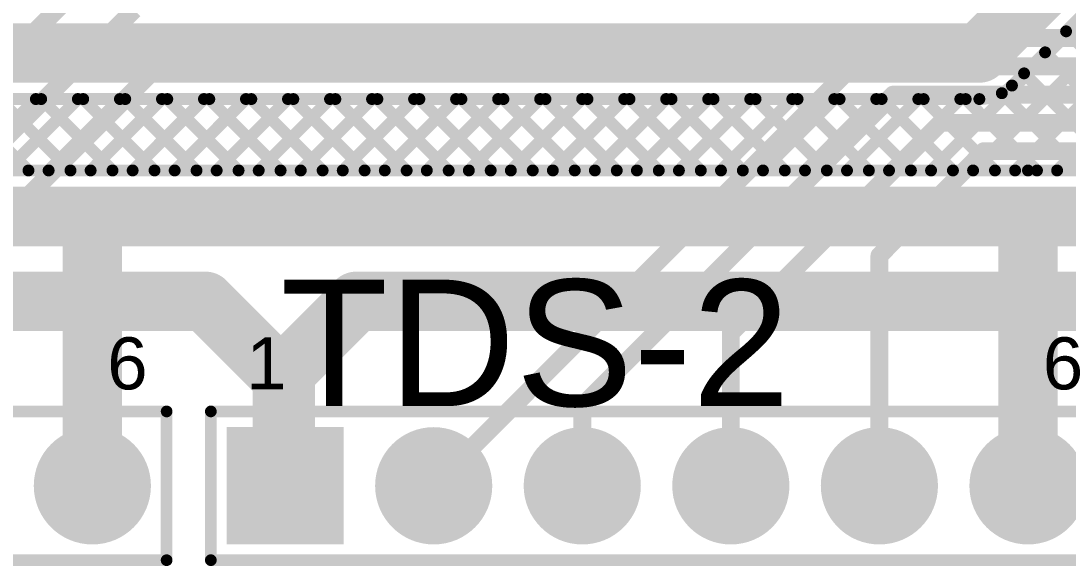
# Model space of a CAD drawing. Header units: millimetres. Extents: x 0 to 214, y 0 to 214.
# Drawn here: x 1.294 to 1.999, y -0.102 to 0.265 of the extents above; entities that cross this region are included whole.
import ezdxf

# ---------------------------------------------------------------- set-up
doc = ezdxf.new("R2010")
doc.units = ezdxf.units.MM
doc.header["$MEASUREMENT"] = 0
for name, color, linetype in [('BottomLayer', 5, 'Continuous'), ('BottomSolder', 6, 'Continuous'), ('MultiLayer', 9, 'Continuous'), ('PadHoleLayer', 156, 'Continuous'), ('TopLayer', 1, 'Continuous'), ('TopOverlay', 2, 'Continuous'), ('TopSolder', 216, 'Continuous'), ('ViaHoleLayer', 16, 'Continuous')]:
    doc.layers.add(name, color=color, linetype=linetype)
doc.styles.add('Arial', font='', dxfattribs={"height": 0.2})
doc.styles.get('Arial').set_extended_font_data('Arial')

# ---------------------------------------------------------------- blocks, each defined once
blk = doc.blocks.new('HDR1X6_254')
at = {"layer": 'BottomLayer'}
blk.add_hatch(color=5, dxfattribs=at).paths.add_polyline_path([(-0.03543, 0.03543), (0.03543, 0.03543), (0.03543, -0.03543), (-0.03543, -0.03543)])
h = blk.add_hatch(color=5, dxfattribs=at)
edge = h.paths.add_edge_path()
edge.add_arc((0.1, 0), 0.03543, 0, 360)
h = blk.add_hatch(color=5, dxfattribs=at)
edge = h.paths.add_edge_path()
edge.add_arc((0.2, 0), 0.03543, 0, 360)
h = blk.add_hatch(color=5, dxfattribs=at)
edge = h.paths.add_edge_path()
edge.add_arc((0.3, 0), 0.03543, 0, 360)
h = blk.add_hatch(color=5, dxfattribs=at)
edge = h.paths.add_edge_path()
edge.add_arc((0.4, 0), 0.03543, 0, 360)
h = blk.add_hatch(color=5, dxfattribs=at)
edge = h.paths.add_edge_path()
edge.add_arc((0.5, 0), 0.03543, 0, 360)
at = {"layer": 'BottomSolder'}
blk.add_hatch(color=6, dxfattribs=at).paths.add_polyline_path([(-0.03943, 0.03943), (0.03943, 0.03943), (0.03943, -0.03943), (-0.03943, -0.03943)])
h = blk.add_hatch(color=6, dxfattribs=at)
edge = h.paths.add_edge_path()
edge.add_arc((0.1, 0), 0.03943, 0, 360)
h = blk.add_hatch(color=6, dxfattribs=at)
edge = h.paths.add_edge_path()
edge.add_arc((0.2, 0), 0.03943, 0, 360)
h = blk.add_hatch(color=6, dxfattribs=at)
edge = h.paths.add_edge_path()
edge.add_arc((0.3, 0), 0.03943, 0, 360)
h = blk.add_hatch(color=6, dxfattribs=at)
edge = h.paths.add_edge_path()
edge.add_arc((0.4, 0), 0.03943, 0, 360)
h = blk.add_hatch(color=6, dxfattribs=at)
edge = h.paths.add_edge_path()
edge.add_arc((0.5, 0), 0.03943, 0, 360)
at = {"layer": 'MultiLayer'}
blk.add_hatch(color=9, dxfattribs=at).paths.add_polyline_path([(-0.03543, 0.03543), (0.03543, 0.03543), (0.03543, -0.03543), (-0.03543, -0.03543)])
h = blk.add_hatch(color=9, dxfattribs=at)
edge = h.paths.add_edge_path()
edge.add_arc((0.1, 0), 0.03543, 0, 360)
h = blk.add_hatch(color=9, dxfattribs=at)
edge = h.paths.add_edge_path()
edge.add_arc((0.2, 0), 0.03543, 0, 360)
h = blk.add_hatch(color=9, dxfattribs=at)
edge = h.paths.add_edge_path()
edge.add_arc((0.3, 0), 0.03543, 0, 360)
h = blk.add_hatch(color=9, dxfattribs=at)
edge = h.paths.add_edge_path()
edge.add_arc((0.4, 0), 0.03543, 0, 360)
h = blk.add_hatch(color=9, dxfattribs=at)
edge = h.paths.add_edge_path()
edge.add_arc((0.5, 0), 0.03543, 0, 360)
at = {"layer": 'PadHoleLayer'}
h = blk.add_hatch(color=156, dxfattribs=at)
edge = h.paths.add_edge_path()
edge.add_arc((0, 0), 0.01772, 0, 360)
h = blk.add_hatch(color=156, dxfattribs=at)
edge = h.paths.add_edge_path()
edge.add_arc((0.1, 0), 0.01772, 0, 360)
h = blk.add_hatch(color=156, dxfattribs=at)
edge = h.paths.add_edge_path()
edge.add_arc((0.2, 0), 0.01772, 0, 360)
h = blk.add_hatch(color=156, dxfattribs=at)
edge = h.paths.add_edge_path()
edge.add_arc((0.3, 0), 0.01772, 0, 360)
h = blk.add_hatch(color=156, dxfattribs=at)
edge = h.paths.add_edge_path()
edge.add_arc((0.4, 0), 0.01772, 0, 360)
h = blk.add_hatch(color=156, dxfattribs=at)
edge = h.paths.add_edge_path()
edge.add_arc((0.5, 0), 0.01772, 0, 360)
at = {"layer": 'TopLayer'}
blk.add_hatch(color=1, dxfattribs=at).paths.add_polyline_path([(-0.03543, 0.03543), (0.03543, 0.03543), (0.03543, -0.03543), (-0.03543, -0.03543)])
h = blk.add_hatch(color=1, dxfattribs=at)
edge = h.paths.add_edge_path()
edge.add_arc((0.1, 0), 0.03543, 0, 360)
h = blk.add_hatch(color=1, dxfattribs=at)
edge = h.paths.add_edge_path()
edge.add_arc((0.2, 0), 0.03543, 0, 360)
h = blk.add_hatch(color=1, dxfattribs=at)
edge = h.paths.add_edge_path()
edge.add_arc((0.3, 0), 0.03543, 0, 360)
h = blk.add_hatch(color=1, dxfattribs=at)
edge = h.paths.add_edge_path()
edge.add_arc((0.4, 0), 0.03543, 0, 360)
h = blk.add_hatch(color=1, dxfattribs=at)
edge = h.paths.add_edge_path()
edge.add_arc((0.5, 0), 0.03543, 0, 360)
at = {"layer": 'TopSolder'}
blk.add_hatch(color=216, dxfattribs=at).paths.add_polyline_path([(-0.03943, 0.03943), (0.03943, 0.03943), (0.03943, -0.03943), (-0.03943, -0.03943)])
h = blk.add_hatch(color=216, dxfattribs=at)
edge = h.paths.add_edge_path()
edge.add_arc((0.1, 0), 0.03943, 0, 360)
h = blk.add_hatch(color=216, dxfattribs=at)
edge = h.paths.add_edge_path()
edge.add_arc((0.2, 0), 0.03943, 0, 360)
h = blk.add_hatch(color=216, dxfattribs=at)
edge = h.paths.add_edge_path()
edge.add_arc((0.3, 0), 0.03943, 0, 360)
h = blk.add_hatch(color=216, dxfattribs=at)
edge = h.paths.add_edge_path()
edge.add_arc((0.4, 0), 0.03943, 0, 360)
h = blk.add_hatch(color=216, dxfattribs=at)
edge = h.paths.add_edge_path()
edge.add_arc((0.5, 0), 0.03943, 0, 360)
at = {"layer": 'TopOverlay', "const_width": 0.00787}
for points in [[(-0.05, 0.05), (0.55, 0.05)], [(-0.05, -0.05), (-0.05, 0.05)], [(0.55, -0.05), (0.55, 0.05)], [(-0.05, -0.05), (0.55, -0.05)]]:
    blk.add_lwpolyline(points, dxfattribs=at)
at = {"layer": 'TopOverlay', "const_width": 0.00394}
for points in [[(-0.05197, 0.05, 1), (-0.04803, 0.05, 1)], [(-0.05197, 0.05, 1), (-0.04803, 0.05, 1)], [(0.54803, 0.05, 1), (0.55197, 0.05, 1)], [(0.54803, 0.05, 1), (0.55197, 0.05, 1)], [(-0.05197, -0.05, 1), (-0.04803, -0.05, 1)], [(-0.05197, -0.05, 1), (-0.04803, -0.05, 1)], [(0.54803, -0.05, 1), (0.55197, -0.05, 1)], [(0.54803, -0.05, 1), (0.55197, -0.05, 1)]]:
    blk.add_lwpolyline(points, format="xyb", close=True, dxfattribs=at)
blk = doc.blocks.new('HDR1X6_255')
at = {"layer": 'BottomLayer'}
blk.add_hatch(color=5, dxfattribs=at).paths.add_polyline_path([(-0.03543, 0.03543), (0.03543, 0.03543), (0.03543, -0.03543), (-0.03543, -0.03543)])
h = blk.add_hatch(color=5, dxfattribs=at)
edge = h.paths.add_edge_path()
edge.add_arc((0.1, 0), 0.03543, 0, 360)
h = blk.add_hatch(color=5, dxfattribs=at)
edge = h.paths.add_edge_path()
edge.add_arc((0.2, 0), 0.03543, 0, 360)
h = blk.add_hatch(color=5, dxfattribs=at)
edge = h.paths.add_edge_path()
edge.add_arc((0.3, 0), 0.03543, 0, 360)
h = blk.add_hatch(color=5, dxfattribs=at)
edge = h.paths.add_edge_path()
edge.add_arc((0.4, 0), 0.03543, 0, 360)
h = blk.add_hatch(color=5, dxfattribs=at)
edge = h.paths.add_edge_path()
edge.add_arc((0.5, 0), 0.03543, 0, 360)
at = {"layer": 'BottomSolder'}
blk.add_hatch(color=6, dxfattribs=at).paths.add_polyline_path([(-0.03943, 0.03943), (0.03943, 0.03943), (0.03943, -0.03943), (-0.03943, -0.03943)])
h = blk.add_hatch(color=6, dxfattribs=at)
edge = h.paths.add_edge_path()
edge.add_arc((0.1, 0), 0.03943, 0, 360)
h = blk.add_hatch(color=6, dxfattribs=at)
edge = h.paths.add_edge_path()
edge.add_arc((0.2, 0), 0.03943, 0, 360)
h = blk.add_hatch(color=6, dxfattribs=at)
edge = h.paths.add_edge_path()
edge.add_arc((0.3, 0), 0.03943, 0, 360)
h = blk.add_hatch(color=6, dxfattribs=at)
edge = h.paths.add_edge_path()
edge.add_arc((0.4, 0), 0.03943, 0, 360)
h = blk.add_hatch(color=6, dxfattribs=at)
edge = h.paths.add_edge_path()
edge.add_arc((0.5, 0), 0.03943, 0, 360)
at = {"layer": 'MultiLayer'}
blk.add_hatch(color=9, dxfattribs=at).paths.add_polyline_path([(-0.03543, 0.03543), (0.03543, 0.03543), (0.03543, -0.03543), (-0.03543, -0.03543)])
h = blk.add_hatch(color=9, dxfattribs=at)
edge = h.paths.add_edge_path()
edge.add_arc((0.1, 0), 0.03543, 0, 360)
h = blk.add_hatch(color=9, dxfattribs=at)
edge = h.paths.add_edge_path()
edge.add_arc((0.2, 0), 0.03543, 0, 360)
h = blk.add_hatch(color=9, dxfattribs=at)
edge = h.paths.add_edge_path()
edge.add_arc((0.3, 0), 0.03543, 0, 360)
h = blk.add_hatch(color=9, dxfattribs=at)
edge = h.paths.add_edge_path()
edge.add_arc((0.4, 0), 0.03543, 0, 360)
h = blk.add_hatch(color=9, dxfattribs=at)
edge = h.paths.add_edge_path()
edge.add_arc((0.5, 0), 0.03543, 0, 360)
at = {"layer": 'PadHoleLayer'}
h = blk.add_hatch(color=156, dxfattribs=at)
edge = h.paths.add_edge_path()
edge.add_arc((0, 0), 0.01772, 0, 360)
h = blk.add_hatch(color=156, dxfattribs=at)
edge = h.paths.add_edge_path()
edge.add_arc((0.1, 0), 0.01772, 0, 360)
h = blk.add_hatch(color=156, dxfattribs=at)
edge = h.paths.add_edge_path()
edge.add_arc((0.2, 0), 0.01772, 0, 360)
h = blk.add_hatch(color=156, dxfattribs=at)
edge = h.paths.add_edge_path()
edge.add_arc((0.3, 0), 0.01772, 0, 360)
h = blk.add_hatch(color=156, dxfattribs=at)
edge = h.paths.add_edge_path()
edge.add_arc((0.4, 0), 0.01772, 0, 360)
h = blk.add_hatch(color=156, dxfattribs=at)
edge = h.paths.add_edge_path()
edge.add_arc((0.5, 0), 0.01772, 0, 360)
at = {"layer": 'TopLayer'}
blk.add_hatch(color=1, dxfattribs=at).paths.add_polyline_path([(-0.03543, 0.03543), (0.03543, 0.03543), (0.03543, -0.03543), (-0.03543, -0.03543)])
h = blk.add_hatch(color=1, dxfattribs=at)
edge = h.paths.add_edge_path()
edge.add_arc((0.1, 0), 0.03543, 0, 360)
h = blk.add_hatch(color=1, dxfattribs=at)
edge = h.paths.add_edge_path()
edge.add_arc((0.2, 0), 0.03543, 0, 360)
h = blk.add_hatch(color=1, dxfattribs=at)
edge = h.paths.add_edge_path()
edge.add_arc((0.3, 0), 0.03543, 0, 360)
h = blk.add_hatch(color=1, dxfattribs=at)
edge = h.paths.add_edge_path()
edge.add_arc((0.4, 0), 0.03543, 0, 360)
h = blk.add_hatch(color=1, dxfattribs=at)
edge = h.paths.add_edge_path()
edge.add_arc((0.5, 0), 0.03543, 0, 360)
at = {"layer": 'TopSolder'}
blk.add_hatch(color=216, dxfattribs=at).paths.add_polyline_path([(-0.03943, 0.03943), (0.03943, 0.03943), (0.03943, -0.03943), (-0.03943, -0.03943)])
h = blk.add_hatch(color=216, dxfattribs=at)
edge = h.paths.add_edge_path()
edge.add_arc((0.1, 0), 0.03943, 0, 360)
h = blk.add_hatch(color=216, dxfattribs=at)
edge = h.paths.add_edge_path()
edge.add_arc((0.2, 0), 0.03943, 0, 360)
h = blk.add_hatch(color=216, dxfattribs=at)
edge = h.paths.add_edge_path()
edge.add_arc((0.3, 0), 0.03943, 0, 360)
h = blk.add_hatch(color=216, dxfattribs=at)
edge = h.paths.add_edge_path()
edge.add_arc((0.4, 0), 0.03943, 0, 360)
h = blk.add_hatch(color=216, dxfattribs=at)
edge = h.paths.add_edge_path()
edge.add_arc((0.5, 0), 0.03943, 0, 360)
at = {"layer": 'TopOverlay', "const_width": 0.00787}
for points in [[(-0.05, 0.05), (0.55, 0.05)], [(-0.05, -0.05), (-0.05, 0.05)], [(0.55, -0.05), (0.55, 0.05)], [(-0.05, -0.05), (0.55, -0.05)]]:
    blk.add_lwpolyline(points, dxfattribs=at)
at = {"layer": 'TopOverlay', "const_width": 0.00394}
for points in [[(-0.05197, 0.05, 1), (-0.04803, 0.05, 1)], [(-0.05197, 0.05, 1), (-0.04803, 0.05, 1)], [(0.54803, 0.05, 1), (0.55197, 0.05, 1)], [(0.54803, 0.05, 1), (0.55197, 0.05, 1)], [(-0.05197, -0.05, 1), (-0.04803, -0.05, 1)], [(-0.05197, -0.05, 1), (-0.04803, -0.05, 1)], [(0.54803, -0.05, 1), (0.55197, -0.05, 1)], [(0.54803, -0.05, 1), (0.55197, -0.05, 1)]]:
    blk.add_lwpolyline(points, format="xyb", close=True, dxfattribs=at)

msp = doc.modelspace()

# ---------------------------------------------------------------- hatches: boundary and pattern name
at = {"layer": 'BottomLayer'}
h = msp.add_hatch(color=5, dxfattribs=at)
edge = h.paths.add_edge_path()
edge.add_arc((1.34214, 0.13317), 0.01181, 0, 360)
h = msp.add_hatch(color=5, dxfattribs=at)
edge = h.paths.add_edge_path()
edge.add_arc((1.97189, 0.13317), 0.01181, 0, 360)
at = {"layer": 'BottomSolder'}
h = msp.add_hatch(color=6, dxfattribs=at)
edge = h.paths.add_edge_path()
edge.add_arc((1.34214, 0.13317), 0.00991, 0, 360)
h = msp.add_hatch(color=6, dxfattribs=at)
edge = h.paths.add_edge_path()
edge.add_arc((1.97189, 0.13317), 0.00991, 0, 360)
at = {"layer": 'TopLayer'}
h = msp.add_hatch(color=1, dxfattribs=at)
edge = h.paths.add_edge_path()
edge.add_arc((1.34214, 0.13317), 0.01181, 0, 360)
h = msp.add_hatch(color=1, dxfattribs=at)
edge = h.paths.add_edge_path()
edge.add_arc((1.97189, 0.13317), 0.01181, 0, 360)
at = {"layer": 'TopSolder'}
h = msp.add_hatch(color=216, dxfattribs=at)
edge = h.paths.add_edge_path()
edge.add_arc((1.34214, 0.13317), 0.00991, 0, 360)
h = msp.add_hatch(color=216, dxfattribs=at)
edge = h.paths.add_edge_path()
edge.add_arc((1.97189, 0.13317), 0.00991, 0, 360)
at = {"layer": 'ViaHoleLayer'}
h = msp.add_hatch(color=16, dxfattribs=at)
edge = h.paths.add_edge_path()
edge.add_arc((1.34214, 0.13317), 0.00591, 0, 360)
h = msp.add_hatch(color=16, dxfattribs=at)
edge = h.paths.add_edge_path()
edge.add_arc((1.97189, 0.13317), 0.00591, 0, 360)

# ---------------------------------------------------------------- linework, layer by layer
at = {"layer": 'BottomLayer'}
for points, const_width in [([(1.04454, -0.00142), (1.33714, 0.29117)], 0.012), ([(1.14214, 0.04417), (1.37014, 0.27217)], 0.012), ([(1.24214, 0.09017), (1.40514, 0.25317)], 0.012), ([(1.40514, 0.25317), (2.43901, 0.25317)], 0.012), ([(1.57189, -0.04783), (1.85389, 0.23417)], 0.012), ([(1.85389, 0.23417), (2.44688, 0.23417)], 0.012), ([(1.67189, 0.00589), (1.88117, 0.21517)], 0.012), ([(1.88117, 0.21517), (2.45475, 0.21517)], 0.012), ([(1.77189, 0.05489), (1.91317, 0.19617)], 0.012), ([(1.91317, 0.19617), (2.46262, 0.19617)], 0.012), ([(1.87189, 0.10689), (1.94217, 0.17717)], 0.012), ([(1.94217, 0.17717), (2.47049, 0.17717)], 0.012), ([(1.34214, -0.04783), (1.34214, 0.13317)], 0.04), ([(1.97189, -0.04783), (1.97189, 0.13317)], 0.04), ([(1.87189, -0.04783), (1.87189, 0.10689)], 0.012), ([(1.77189, -0.04783), (1.77189, 0.05489)], 0.012), ([(1.67189, -0.04783), (1.67189, 0.00589)], 0.012)]:
    msp.add_lwpolyline(points, dxfattribs=dict(at, const_width=const_width))
for points, const_width in [([(1.40214, 0.25317, 1), (1.40814, 0.25317, 1)], 0.006), ([(1.40214, 0.25317, 1), (1.40814, 0.25317, 1)], 0.006), ([(1.85089, 0.23417, 1), (1.85689, 0.23417, 1)], 0.006), ([(1.85089, 0.23417, 1), (1.85689, 0.23417, 1)], 0.006), ([(1.87817, 0.21517, 1), (1.88417, 0.21517, 1)], 0.006), ([(1.87817, 0.21517, 1), (1.88417, 0.21517, 1)], 0.006), ([(1.91017, 0.19617, 1), (1.91617, 0.19617, 1)], 0.006), ([(1.91017, 0.19617, 1), (1.91617, 0.19617, 1)], 0.006), ([(1.93917, 0.17717, 1), (1.94517, 0.17717, 1)], 0.006), ([(1.93917, 0.17717, 1), (1.94517, 0.17717, 1)], 0.006), ([(1.33214, 0.13317, 1), (1.35214, 0.13317, 1)], 0.02), ([(1.96189, 0.13317, 1), (1.98189, 0.13317, 1)], 0.02), ([(1.86889, 0.10689, 1), (1.87489, 0.10689, 1)], 0.006), ([(1.86889, 0.10689, 1), (1.87489, 0.10689, 1)], 0.006), ([(1.76889, 0.05489, 1), (1.77489, 0.05489, 1)], 0.006), ([(1.76889, 0.05489, 1), (1.77489, 0.05489, 1)], 0.006), ([(1.66889, 0.00589, 1), (1.67489, 0.00589, 1)], 0.006), ([(1.66889, 0.00589, 1), (1.67489, 0.00589, 1)], 0.006), ([(1.33214, -0.04783, 1), (1.35214, -0.04783, 1)], 0.02), ([(1.96189, -0.04783, 1), (1.98189, -0.04783, 1)], 0.02), ([(1.56889, -0.04783, 1), (1.57489, -0.04783, 1)], 0.006), ([(1.66889, -0.04783, 1), (1.67489, -0.04783, 1)], 0.006), ([(1.76889, -0.04783, 1), (1.77489, -0.04783, 1)], 0.006), ([(1.86889, -0.04783, 1), (1.87489, -0.04783, 1)], 0.006)]:
    msp.add_lwpolyline(points, format="xyb", close=True, dxfattribs=dict(at, const_width=const_width))
at = {"layer": 'TopLayer'}
for points, const_width in [([(1.93917, 0.24317), (2.02138, 0.32538)], 0.04), ([(1.90666, 0.16417), (2.03738, 0.29489)], 0.008), ([(1.96111, 0.22127), (2.03738, 0.29754)], 0.008), ([(1.93494, 0.16417), (2.03738, 0.26661)], 0.008), ([(1.21514, 0.24317), (1.93917, 0.24317)], 0.04), ([(1.99755, 0.25771), (2.03738, 0.21789)], 0.008), ([(1.98341, 0.24357), (2.03738, 0.18961)], 0.008), ([(1.96323, 0.16417), (2.03738, 0.23832)], 0.008), ([(1.96927, 0.22943), (2.03453, 0.16417)], 0.008), ([(1.9543, 0.21611), (2.00624, 0.16417)], 0.008), ([(1.24564, 0.21217), (1.93917, 0.21217)], 0.008), ([(1.25114, 0.21217), (1.29914, 0.16417)], 0.008), ([(1.25612, 0.16417), (1.30412, 0.21217)], 0.008), ([(1.27942, 0.21217), (1.32742, 0.16417)], 0.008), ([(1.2844, 0.16417), (1.3324, 0.21217)], 0.008), ([(1.3077, 0.21217), (1.3557, 0.16417)], 0.008), ([(1.31269, 0.16417), (1.36069, 0.21217)], 0.008), ([(1.33599, 0.21217), (1.38399, 0.16417)], 0.008), ([(1.34097, 0.16417), (1.38897, 0.21217)], 0.008), ([(1.36427, 0.21217), (1.41227, 0.16417)], 0.008), ([(1.36926, 0.16417), (1.41725, 0.21217)], 0.008), ([(1.39256, 0.21217), (1.44056, 0.16417)], 0.008), ([(1.39754, 0.16417), (1.44554, 0.21217)], 0.008), ([(1.42084, 0.21217), (1.46884, 0.16417)], 0.008), ([(1.42582, 0.16417), (1.47382, 0.21217)], 0.008), ([(1.44913, 0.21217), (1.49713, 0.16417)], 0.008), ([(1.45411, 0.16417), (1.50211, 0.21217)], 0.008), ([(1.47741, 0.21217), (1.52541, 0.16417)], 0.008), ([(1.48239, 0.16417), (1.53039, 0.21217)], 0.008), ([(1.50569, 0.21217), (1.55369, 0.16417)], 0.008), ([(1.51068, 0.16417), (1.55868, 0.21217)], 0.008), ([(1.53398, 0.21217), (1.58198, 0.16417)], 0.008), ([(1.53896, 0.16417), (1.58696, 0.21217)], 0.008), ([(1.56226, 0.21217), (1.61026, 0.16417)], 0.008), ([(1.56725, 0.16417), (1.61525, 0.21217)], 0.008), ([(1.59055, 0.21217), (1.63855, 0.16417)], 0.008), ([(1.59553, 0.16417), (1.64353, 0.21217)], 0.008), ([(1.61883, 0.21217), (1.66683, 0.16417)], 0.008), ([(1.62381, 0.16417), (1.67181, 0.21217)], 0.008), ([(1.64712, 0.21217), (1.69512, 0.16417)], 0.008), ([(1.6521, 0.16417), (1.7001, 0.21217)], 0.008), ([(1.6754, 0.21217), (1.7234, 0.16417)], 0.008), ([(1.68038, 0.16417), (1.72838, 0.21217)], 0.008), ([(1.70368, 0.21217), (1.75168, 0.16417)], 0.008), ([(1.70867, 0.16417), (1.75667, 0.21217)], 0.008), ([(1.73197, 0.21217), (1.77997, 0.16417)], 0.008), ([(1.73695, 0.16417), (1.78495, 0.21217)], 0.008), ([(1.76025, 0.21217), (1.80825, 0.16417)], 0.008), ([(1.76524, 0.16417), (1.81324, 0.21217)], 0.008), ([(1.78854, 0.21217), (1.83654, 0.16417)], 0.008), ([(1.79352, 0.16417), (1.84152, 0.21217)], 0.008), ([(1.81682, 0.21217), (1.86482, 0.16417)], 0.008), ([(1.8218, 0.16417), (1.8698, 0.21217)], 0.008), ([(1.84511, 0.21217), (1.89311, 0.16417)], 0.008), ([(1.85009, 0.16417), (1.89809, 0.21217)], 0.008), ([(1.87339, 0.21217), (1.92139, 0.16417)], 0.008), ([(1.87837, 0.16417), (1.92637, 0.21217)], 0.008), ([(1.90167, 0.21217), (1.94967, 0.16417)], 0.008), ([(1.92996, 0.21217), (1.97796, 0.16417)], 0.008), ([(1.99151, 0.16417), (2.03738, 0.21004)], 0.008), ([(1.05701, 0.16417), (1.97189, 0.16417)], 0.008), ([(1.97189, 0.16417), (2.03738, 0.16417)], 0.008), ([(1.00217, 0.13317), (1.97189, 0.13317)], 0.04), ([(1.97189, 0.13317), (3.23139, 0.13317)], 0.04), ([(0.89014, 0.07617), (1.41814, 0.07617)], 0.04), ([(1.41814, 0.07617), (1.47014, 0.02417)], 0.04), ([(1.47189, 0.02817), (1.51989, 0.07617)], 0.04), ([(1.51989, 0.07617), (2.04789, 0.07617)], 0.04), ([(1.47014, -0.04608), (1.47014, 0.02417)], 0.04), ([(1.47189, -0.04783), (1.47189, 0.02817)], 0.04), ([(1.47014, -0.04608), (1.47189, -0.04783)], 0.04)]:
    msp.add_lwpolyline(points, dxfattribs=dict(at, const_width=const_width))
for points, const_width in [([(1.92917, 0.24317, 1), (1.94917, 0.24317, 1)], 0.02), ([(1.92917, 0.24317, 1), (1.94917, 0.24317, 1)], 0.02), ([(1.99555, 0.25771, 1), (1.99955, 0.25771, 1)], 0.004), ([(1.98141, 0.24357, 1), (1.98541, 0.24357, 1)], 0.004), ([(1.96727, 0.22943, 1), (1.97127, 0.22943, 1)], 0.004), ([(1.9523, 0.21611, 1), (1.9563, 0.21611, 1)], 0.004), ([(1.95909, 0.22125, 1), (1.96309, 0.22125, 1)], 0.004), ([(1.95911, 0.22127, 1), (1.96311, 0.22127, 1)], 0.004), ([(1.95911, 0.22127, 1), (1.96311, 0.22127, 1)], 0.004), ([(1.30212, 0.21217, 1), (1.30612, 0.21217, 1)], 0.004), ([(1.3057, 0.21217, 1), (1.3097, 0.21217, 1)], 0.004), ([(1.3304, 0.21217, 1), (1.3344, 0.21217, 1)], 0.004), ([(1.33399, 0.21217, 1), (1.33799, 0.21217, 1)], 0.004), ([(1.35869, 0.21217, 1), (1.36269, 0.21217, 1)], 0.004), ([(1.36227, 0.21217, 1), (1.36627, 0.21217, 1)], 0.004), ([(1.38697, 0.21217, 1), (1.39097, 0.21217, 1)], 0.004), ([(1.39056, 0.21217, 1), (1.39456, 0.21217, 1)], 0.004), ([(1.41525, 0.21217, 1), (1.41925, 0.21217, 1)], 0.004), ([(1.41884, 0.21217, 1), (1.42284, 0.21217, 1)], 0.004), ([(1.44354, 0.21217, 1), (1.44754, 0.21217, 1)], 0.004), ([(1.44713, 0.21217, 1), (1.45113, 0.21217, 1)], 0.004), ([(1.47182, 0.21217, 1), (1.47582, 0.21217, 1)], 0.004), ([(1.47541, 0.21217, 1), (1.47941, 0.21217, 1)], 0.004), ([(1.50011, 0.21217, 1), (1.50411, 0.21217, 1)], 0.004), ([(1.50369, 0.21217, 1), (1.50769, 0.21217, 1)], 0.004), ([(1.52839, 0.21217, 1), (1.53239, 0.21217, 1)], 0.004), ([(1.53198, 0.21217, 1), (1.53598, 0.21217, 1)], 0.004), ([(1.55668, 0.21217, 1), (1.56068, 0.21217, 1)], 0.004), ([(1.56026, 0.21217, 1), (1.56426, 0.21217, 1)], 0.004), ([(1.58496, 0.21217, 1), (1.58896, 0.21217, 1)], 0.004), ([(1.58855, 0.21217, 1), (1.59255, 0.21217, 1)], 0.004), ([(1.61325, 0.21217, 1), (1.61725, 0.21217, 1)], 0.004), ([(1.61683, 0.21217, 1), (1.62083, 0.21217, 1)], 0.004), ([(1.64153, 0.21217, 1), (1.64553, 0.21217, 1)], 0.004), ([(1.64512, 0.21217, 1), (1.64912, 0.21217, 1)], 0.004), ([(1.66981, 0.21217, 1), (1.67381, 0.21217, 1)], 0.004), ([(1.6734, 0.21217, 1), (1.6774, 0.21217, 1)], 0.004), ([(1.6981, 0.21217, 1), (1.7021, 0.21217, 1)], 0.004), ([(1.70168, 0.21217, 1), (1.70568, 0.21217, 1)], 0.004), ([(1.72638, 0.21217, 1), (1.73038, 0.21217, 1)], 0.004), ([(1.72997, 0.21217, 1), (1.73397, 0.21217, 1)], 0.004), ([(1.75467, 0.21217, 1), (1.75867, 0.21217, 1)], 0.004), ([(1.75825, 0.21217, 1), (1.76225, 0.21217, 1)], 0.004), ([(1.78295, 0.21217, 1), (1.78695, 0.21217, 1)], 0.004), ([(1.78654, 0.21217, 1), (1.79054, 0.21217, 1)], 0.004), ([(1.81124, 0.21217, 1), (1.81524, 0.21217, 1)], 0.004), ([(1.81482, 0.21217, 1), (1.81882, 0.21217, 1)], 0.004), ([(1.83952, 0.21217, 1), (1.84352, 0.21217, 1)], 0.004), ([(1.84311, 0.21217, 1), (1.84711, 0.21217, 1)], 0.004), ([(1.8678, 0.21217, 1), (1.8718, 0.21217, 1)], 0.004), ([(1.87139, 0.21217, 1), (1.87539, 0.21217, 1)], 0.004), ([(1.89609, 0.21217, 1), (1.90009, 0.21217, 1)], 0.004), ([(1.89967, 0.21217, 1), (1.90367, 0.21217, 1)], 0.004), ([(1.92437, 0.21217, 1), (1.92837, 0.21217, 1)], 0.004), ([(1.92796, 0.21217, 1), (1.93196, 0.21217, 1)], 0.004), ([(1.93717, 0.21217, 1), (1.94117, 0.21217, 1)], 0.004), ([(1.93717, 0.21217, 1), (1.94117, 0.21217, 1)], 0.004), ([(1.93717, 0.21217, 1), (1.94117, 0.21217, 1)], 0.004), ([(1.29714, 0.16417, 1), (1.30114, 0.16417, 1)], 0.004), ([(1.31069, 0.16417, 1), (1.31469, 0.16417, 1)], 0.004), ([(1.32542, 0.16417, 1), (1.32942, 0.16417, 1)], 0.004), ([(1.33897, 0.16417, 1), (1.34297, 0.16417, 1)], 0.004), ([(1.3537, 0.16417, 1), (1.3577, 0.16417, 1)], 0.004), ([(1.36726, 0.16417, 1), (1.37125, 0.16417, 1)], 0.004), ([(1.38199, 0.16417, 1), (1.38599, 0.16417, 1)], 0.004), ([(1.39554, 0.16417, 1), (1.39954, 0.16417, 1)], 0.004), ([(1.41027, 0.16417, 1), (1.41427, 0.16417, 1)], 0.004), ([(1.42382, 0.16417, 1), (1.42782, 0.16417, 1)], 0.004), ([(1.43856, 0.16417, 1), (1.44256, 0.16417, 1)], 0.004), ([(1.45211, 0.16417, 1), (1.45611, 0.16417, 1)], 0.004), ([(1.46684, 0.16417, 1), (1.47084, 0.16417, 1)], 0.004), ([(1.48039, 0.16417, 1), (1.48439, 0.16417, 1)], 0.004), ([(1.49513, 0.16417, 1), (1.49913, 0.16417, 1)], 0.004), ([(1.50868, 0.16417, 1), (1.51268, 0.16417, 1)], 0.004), ([(1.52341, 0.16417, 1), (1.52741, 0.16417, 1)], 0.004), ([(1.53696, 0.16417, 1), (1.54096, 0.16417, 1)], 0.004), ([(1.55169, 0.16417, 1), (1.55569, 0.16417, 1)], 0.004), ([(1.56525, 0.16417, 1), (1.56925, 0.16417, 1)], 0.004), ([(1.57998, 0.16417, 1), (1.58398, 0.16417, 1)], 0.004), ([(1.59353, 0.16417, 1), (1.59753, 0.16417, 1)], 0.004), ([(1.60826, 0.16417, 1), (1.61226, 0.16417, 1)], 0.004), ([(1.62181, 0.16417, 1), (1.62581, 0.16417, 1)], 0.004), ([(1.63655, 0.16417, 1), (1.64055, 0.16417, 1)], 0.004), ([(1.6501, 0.16417, 1), (1.6541, 0.16417, 1)], 0.004), ([(1.66483, 0.16417, 1), (1.66883, 0.16417, 1)], 0.004), ([(1.67838, 0.16417, 1), (1.68238, 0.16417, 1)], 0.004), ([(1.69312, 0.16417, 1), (1.69712, 0.16417, 1)], 0.004), ([(1.70667, 0.16417, 1), (1.71067, 0.16417, 1)], 0.004), ([(1.7214, 0.16417, 1), (1.7254, 0.16417, 1)], 0.004), ([(1.73495, 0.16417, 1), (1.73895, 0.16417, 1)], 0.004), ([(1.74968, 0.16417, 1), (1.75368, 0.16417, 1)], 0.004), ([(1.76324, 0.16417, 1), (1.76724, 0.16417, 1)], 0.004), ([(1.77797, 0.16417, 1), (1.78197, 0.16417, 1)], 0.004), ([(1.79152, 0.16417, 1), (1.79552, 0.16417, 1)], 0.004), ([(1.80625, 0.16417, 1), (1.81025, 0.16417, 1)], 0.004), ([(1.8198, 0.16417, 1), (1.8238, 0.16417, 1)], 0.004), ([(1.83454, 0.16417, 1), (1.83854, 0.16417, 1)], 0.004), ([(1.84809, 0.16417, 1), (1.85209, 0.16417, 1)], 0.004), ([(1.86282, 0.16417, 1), (1.86682, 0.16417, 1)], 0.004), ([(1.87637, 0.16417, 1), (1.88037, 0.16417, 1)], 0.004), ([(1.89111, 0.16417, 1), (1.89511, 0.16417, 1)], 0.004), ([(1.90466, 0.16417, 1), (1.90866, 0.16417, 1)], 0.004), ([(1.91939, 0.16417, 1), (1.92339, 0.16417, 1)], 0.004), ([(1.93294, 0.16417, 1), (1.93694, 0.16417, 1)], 0.004), ([(1.94767, 0.16417, 1), (1.95167, 0.16417, 1)], 0.004), ([(1.96123, 0.16417, 1), (1.96523, 0.16417, 1)], 0.004), ([(1.96989, 0.16417, 1), (1.97389, 0.16417, 1)], 0.004), ([(1.96989, 0.16417, 1), (1.97389, 0.16417, 1)], 0.004), ([(1.97596, 0.16417, 1), (1.97996, 0.16417, 1)], 0.004), ([(1.98951, 0.16417, 1), (1.99351, 0.16417, 1)], 0.004), ([(1.96189, 0.13317, 1), (1.98189, 0.13317, 1)], 0.02), ([(1.96189, 0.13317, 1), (1.98189, 0.13317, 1)], 0.02), ([(1.40814, 0.07617, 1), (1.42814, 0.07617, 1)], 0.02), ([(1.40814, 0.07617, 1), (1.42814, 0.07617, 1)], 0.02), ([(1.50989, 0.07617, 1), (1.52989, 0.07617, 1)], 0.02), ([(1.50989, 0.07617, 1), (1.52989, 0.07617, 1)], 0.02), ([(1.46014, 0.02417, 1), (1.48014, 0.02417, 1)], 0.02), ([(1.46014, 0.02417, 1), (1.48014, 0.02417, 1)], 0.02), ([(1.46189, 0.02817, 1), (1.48189, 0.02817, 1)], 0.02), ([(1.46189, 0.02817, 1), (1.48189, 0.02817, 1)], 0.02), ([(1.46014, -0.04608, 1), (1.48014, -0.04608, 1)], 0.02), ([(1.46014, -0.04608, 1), (1.48014, -0.04608, 1)], 0.02), ([(1.46189, -0.04783, 1), (1.48189, -0.04783, 1)], 0.02), ([(1.46189, -0.04783, 1), (1.48189, -0.04783, 1)], 0.02)]:
    msp.add_lwpolyline(points, format="xyb", close=True, dxfattribs=dict(at, const_width=const_width))
at = {"layer": 'TopLayer', "const_width": 0.008}
for points in [[(1.96111, 0.22127, -0.199163), (1.93917, 0.21217)], [(1.96109, 0.22125, -0.198912), (1.93917, 0.21217)]]:
    msp.add_lwpolyline(points, format="xyb", dxfattribs=at)

# ---------------------------------------------------------------- block references
for name, p in [('HDR1X6_255', (0.84214, -0.04783)), ('HDR1X6_254', (1.47189, -0.04783))]:
    msp.add_blockref(name, p)

# ---------------------------------------------------------------- texts
at = {"layer": 'TopOverlay', "style": 'Arial'}
msp.add_text('TDS-2', height=0.085, rotation=360, dxfattribs=at).set_placement((1.46875, 0.00578))
for s, p in [('6', (1.35214, 0.017)), ('1', (1.44575, 0.017)), ('6', (1.98189, 0.017))]:
    msp.add_text(s, height=0.035, dxfattribs=at).set_placement(p)

doc.saveas('drawing.dxf')
